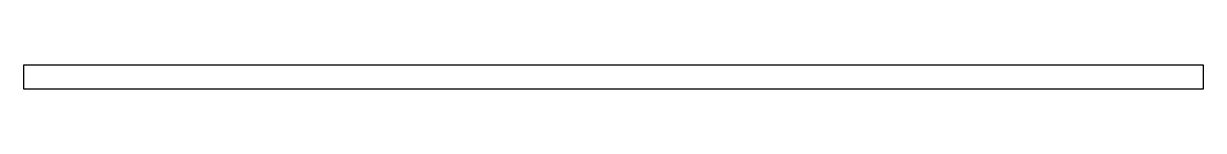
# Model space of a CAD drawing. Header units: millimetres. Extents: x 139.8 to 165, y -160 to -159.5.
import ezdxf

# ---------------------------------------------------------------- set-up
doc = ezdxf.new("R2010")
doc.units = ezdxf.units.MM

msp = doc.modelspace()

# ---------------------------------------------------------------- linework, layer by layer
for p, q in [((139.8, -159.5), (139.8, -160)), ((165, -159.5), (139.8, -159.5)), ((165, -160), (165, -159.5)), ((139.8, -160), (165, -160))]:
    msp.add_line(p, q)

doc.saveas('drawing.dxf')
